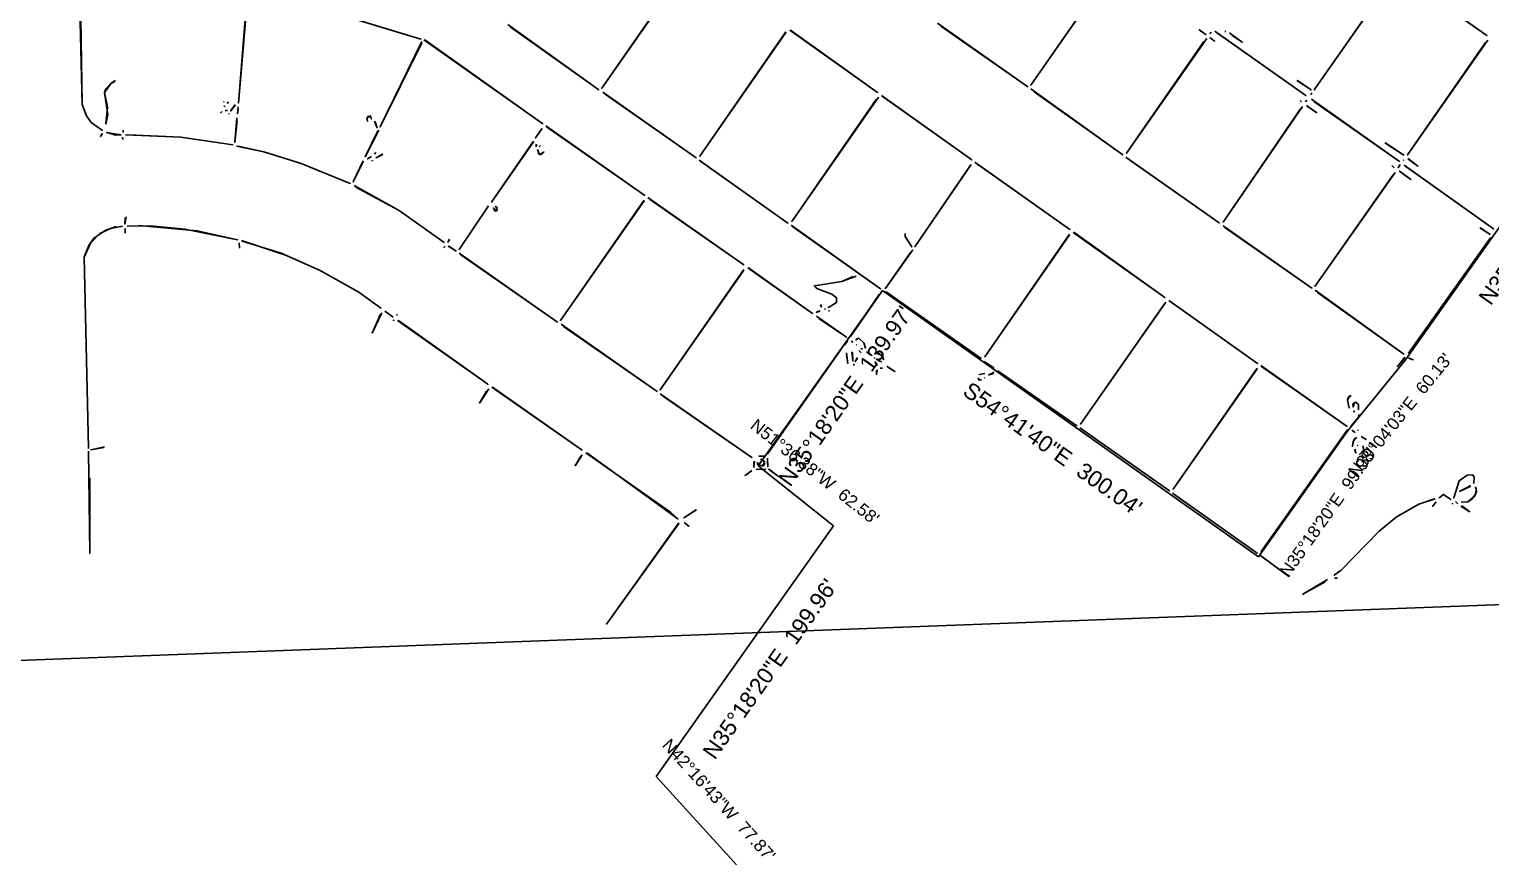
# Model space of a CAD drawing. Extents: x -824 to 3646, y -2354 to 474.
# Drawn here: x 215 to 1167, y -1691 to -1150 of the extents above; entities that cross this region are included whole.
import ezdxf
from ezdxf.enums import TextEntityAlignment as Align

# ---------------------------------------------------------------- set-up
doc = ezdxf.new("R2010")
doc.units = 0
for name, pattern in [('ROT_-35.32', [0]), ('ROT_-38.38', [0]), ('ROT_-47.71', [0]), ('ROT_50.92', [0]), ('ROT_54.69', [0])]:
    doc.linetypes.add(name, pattern=pattern)
for name, color, linetype in [('BOUNDARY', 7, 'CONTINUOUS'), ('DIM-LABELS', 3, 'CONTINUOUS'), ('RASTER_VECTOR_LINEWORK', 5, 'CONTINUOUS')]:
    doc.layers.add(name, color=color, linetype=linetype)
doc.styles.get("Standard").update_dxf_attribs({"font": 'Arial'})

msp = doc.modelspace()

# ---------------------------------------------------------------- linework, layer by layer
at = {"layer": 'BOUNDARY'}
for p, q in [((1111.0134, -1365.3215), (1261.277, -1153.1975)), ((689.5815, -1434.361), (770.4927, -1320.1404)), ((770.4927, -1320.1404), (1015.3173, -1493.5874)), ((1073.111, -1412.0012), (1111.0134, -1365.3215)), ((1015.3173, -1493.5874), (1073.111, -1412.0012)), ((738.64, -1473.2159), (689.5815, -1434.361)), ((623.0526, -1636.3882), (738.64, -1473.2159)), ((675.4452, -1693.9931), (623.0526, -1636.3882))]:
    msp.add_line(p, q, dxfattribs=at)
at = {"layer": 'RASTER_VECTOR_LINEWORK'}
for points in [[(1721.2789, 152.1873), (1737.9487, -259.461), (1737.3086, -279.4819), (1738.6236, -333.4076), (1744.2749, -430.133), (1786.2193, -1500.4785), (1785.2643, -1501.5191), (161.4286, -1562.7229), (1785.2643, -1501.5191), (1786.2193, -1500.4785), (1762.1462, -904.7089), (1744.2749, -430.133), (1738.6236, -333.4076), (1737.3086, -279.4819), (1737.9487, -259.461), (1724.4698, 77.8488)], [(644.6851, -1106.6236), (587.7213, -1188.5424), (644.7065, -1107.1225)], [(918.8404, -1112.35), (867.0435, -1186.5496), (918.3629, -1112.8704)], [(247.3127, -1118.182), (249.2852, -1199.0706), (252.101, -1206.4473), (255.2872, -1210.809), (262.5076, -1215.9973), (255.2872, -1210.809), (252.101, -1206.4473), (249.2852, -1199.0706), (248.3834, -1143.1278)], [(358.4788, -1122.9072), (469.8893, -1156.6124), (358.9778, -1122.8858)], [(1103.889, -1114.9036), (1051.6145, -1189.6235), (1103.4115, -1115.4239)], [(1106.3407, -1113.7987), (1164.061, -1154.3069), (1106.8396, -1113.7773)], [(357.0463, -1124.4682), (351.2139, -1198.1943), (357.1534, -1126.9628)], [(526.4658, -1147.1862), (585.7685, -1189.6259), (528.0268, -1148.6187)], [(710.0604, -1150.8019), (767.2818, -1191.3315), (710.5594, -1150.7805)], [(806.3298, -1146.1698), (865.0907, -1187.6331), (808.4111, -1148.0798)], [(976.4536, -1150.3637), (981.0938, -1153.6634), (977.4943, -1151.3187)], [(986.9951, -1151.4107), (1046.2764, -1193.3515), (988.0358, -1152.3657)], [(993.5024, -1151.6312), (994.0013, -1151.6098)], [(470.4524, -1158.0877), (443.3507, -1213.733), (470.4953, -1159.0856)], [(471.9063, -1157.0256), (549.2279, -1211.6876), (472.4053, -1157.0042)], [(707.6087, -1151.9068), (651.5999, -1232.785), (707.6301, -1152.4057)], [(981.6998, -1156.1365), (929.4254, -1230.8564), (979.7898, -1158.2178)], [(984.5219, -1152.0167), (983.5669, -1153.0574)], [(983.674, -1155.5519), (986.7746, -1157.918), (984.7147, -1156.5069)], [(996.5388, -1152.5006), (1004.7998, -1158.6438), (998.0997, -1153.9331)], [(1164.6884, -1157.279), (1112.414, -1231.9989), (1163.2559, -1158.84)], [(271.1154, -1183.6384), (268.1861, -1185.2636), (263.9528, -1191.4434), (265.8565, -1200.8585), (264.8309, -1211.8989), (266.0706, -1205.8477), (263.9528, -1191.4434), (264.8436, -1188.9059), (268.1861, -1185.2636), (270.1604, -1184.679)], [(867.1506, -1189.0441), (926.9736, -1231.9613), (869.2319, -1190.9541)], [(1040.36, -1183.6087), (1049.6189, -1189.7091), (1040.8589, -1183.5873)], [(341.6703, -1197.1045), (341.6917, -1197.6034)], [(344.6852, -1197.4749), (343.7302, -1198.5156)], [(588.3273, -1191.0156), (649.1482, -1233.8899), (589.8883, -1192.4481)], [(767.9092, -1194.3036), (711.4015, -1275.2032), (766.4767, -1195.8646)], [(769.862, -1193.2201), (828.6444, -1235.1823), (770.3824, -1193.6976)], [(1042.4135, -1196.5163), (1043.4542, -1197.4713)], [(1046.9038, -1196.3235), (1045.9488, -1197.3642)], [(1050.2035, -1191.6834), (1049.2485, -1192.724)], [(1049.8759, -1195.6961), (1107.0972, -1236.2258), (1051.4369, -1197.1286)], [(340.4519, -1203.6546), (339.4969, -1204.6953)], [(342.2977, -1200.0765), (341.8202, -1200.5969)], [(342.4262, -1203.07), (343.9229, -1203.0058)], [(345.0064, -1204.9586), (345.0278, -1205.4575)], [(348.7622, -1199.2992), (345.94, -1203.419), (349.2611, -1199.2778)], [(350.124, -1207.738), (348.8137, -1223.7889), (350.2097, -1209.7336)], [(350.8221, -1200.7103), (350.5159, -1205.222), (350.9077, -1202.706)], [(436.0446, -1206.5491), (434.6121, -1208.1101), (435.1967, -1210.0844), (434.6121, -1208.1101), (437.0424, -1206.5063), (437.627, -1208.4805), (437.0424, -1206.5063)], [(1044.0816, -1200.4433), (992.3275, -1275.6407), (1042.6491, -1202.0043)], [(1046.5548, -1199.8374), (1053.2548, -1204.5481), (1047.0751, -1200.3149)], [(262.5933, -1217.993), (261.1822, -1220.0529), (262.1158, -1218.5133)], [(265.0664, -1217.387), (274.6315, -1218.9757), (271.1391, -1219.1256), (265.5654, -1217.3656)], [(275.9998, -1215.918), (276.064, -1217.4147)], [(442.4385, -1215.7715), (433.6872, -1233.1416), (441.961, -1216.2919)], [(439.6869, -1209.8916), (441.3764, -1214.3176), (440.2073, -1210.3691)], [(548.8574, -1214.7025), (544.6242, -1220.8822), (548.3799, -1215.2228)], [(551.2878, -1213.0987), (615.7081, -1258.3177), (551.8081, -1213.5762)], [(275.6936, -1220.4297), (275.7578, -1221.9264)], [(277.625, -1218.8472), (313.6754, -1220.2988), (347.3812, -1225.3499), (313.6754, -1220.2988), (279.1217, -1218.783)], [(349.9186, -1226.2407), (367.5734, -1229.9814), (391.8854, -1237.435), (423.9381, -1250.5544), (391.8854, -1237.435), (367.5734, -1229.9814), (350.9164, -1226.1978)], [(543.2131, -1222.9421), (515.925, -1262.6007), (543.2345, -1223.441)], [(545.2944, -1224.8521), (544.8598, -1226.3703), (545.3158, -1225.351)], [(547.8318, -1225.7429), (546.8768, -1226.7835)], [(1097.5814, -1224.1384), (1109.9194, -1232.106), (1098.0803, -1224.1169)], [(432.2975, -1235.7004), (425.8909, -1249.4709), (432.319, -1236.1993)], [(437.6785, -1232.9702), (435.2482, -1234.5741), (437.201, -1233.4906)], [(438.2845, -1235.4434), (438.3059, -1235.9423)], [(440.565, -1230.3472), (439.61, -1231.3878)], [(445.098, -1231.1523), (440.7149, -1233.8396), (445.1194, -1231.6512)], [(545.9432, -1228.3231), (547.091, -1231.7727), (550.0202, -1230.1475), (548.0888, -1231.7299), (546.0503, -1230.8177)], [(651.2081, -1235.301), (708.9498, -1276.3081), (652.2487, -1236.256)], [(830.7043, -1236.5934), (892.5658, -1280.4227), (831.745, -1237.5484)], [(929.0335, -1233.3724), (989.8544, -1276.2467), (930.0742, -1234.3274)], [(1110.0479, -1235.0995), (1109.5704, -1235.6198)], [(1112.521, -1234.4935), (1119.2211, -1239.2042), (1113.02, -1234.472)], [(828.274, -1238.1972), (791.5857, -1291.7548), (827.7965, -1238.7175)], [(1104.4035, -1243.3391), (1052.1077, -1317.56), (1102.971, -1244.9001)], [(1102.2151, -1238.9345), (1103.7761, -1240.367)], [(1107.6818, -1238.2), (1106.2707, -1240.2599), (1107.2043, -1238.7204)], [(1106.8553, -1242.2342), (1114.596, -1247.8999), (1108.4163, -1243.6667)], [(1110.1978, -1238.5919), (1168.4598, -1280.0765), (1111.2384, -1239.5469)], [(426.4969, -1251.9441), (455.6847, -1268.1855), (485.0651, -1288.9171), (455.6847, -1268.1855), (427.5376, -1252.8991)], [(514.0364, -1265.181), (494.7587, -1293.4993), (513.5589, -1265.7013)], [(518.5266, -1264.9882), (519.6529, -1267.9389), (518.1776, -1268.502), (517.0941, -1266.5492), (519.1754, -1268.4592), (519.5673, -1265.9432)], [(615.3377, -1261.3326), (560.7186, -1339.6519), (615.3591, -1261.8315)], [(617.768, -1259.7287), (680.1284, -1303.5367), (618.8087, -1260.6837)], [(277.9208, -1272.3169), (277.1157, -1276.85), (277.4433, -1272.8372)], [(271.6918, -1278.5823), (264.7927, -1280.8777), (257.0242, -1286.2096), (253.7245, -1290.8497), (250.5533, -1298.4833), (253.3912, -1422.8204), (250.5533, -1298.4833), (254.6581, -1289.3101), (260.887, -1283.0447), (267.7434, -1279.7514), (275.6832, -1278.411)], [(277.2442, -1279.8435), (277.3727, -1282.8369)], [(278.6767, -1278.2825), (293.6656, -1278.1389), (316.2453, -1280.1687), (350.5356, -1287.1941), (324.2921, -1281.3228), (286.1604, -1277.9612)], [(711.0097, -1277.7192), (769.2717, -1319.2039), (712.0503, -1278.6742)], [(785.2133, -1283.0313), (785.2989, -1285.027), (789.5901, -1291.8405), (785.2989, -1285.027)], [(892.1954, -1283.4376), (837.1416, -1363.2751), (892.2168, -1283.9365)], [(894.6471, -1282.3327), (954.4487, -1324.7509), (895.146, -1282.3113)], [(992.4346, -1278.1353), (1050.1549, -1318.6435), (993.4753, -1279.0903)], [(1159.4365, -1279.4642), (1166.1151, -1283.676), (1159.9354, -1279.4427)], [(351.6191, -1289.1469), (351.769, -1292.6393)], [(353.0516, -1287.5859), (382.4598, -1297.3199), (403.864, -1306.8977), (429.4737, -1321.2934), (443.9144, -1331.6699), (429.4737, -1321.2934), (403.864, -1306.8977), (378.9032, -1295.9731), (353.5719, -1288.0634)], [(485.6711, -1291.3902), (484.7161, -1292.4309)], [(488.4719, -1286.7715), (487.5597, -1288.81), (488.4933, -1287.2704)], [(487.6668, -1291.3046), (492.8058, -1294.5828), (488.1657, -1291.2832)], [(790.1746, -1293.8147), (772.2652, -1319.0754), (788.7421, -1295.3757)], [(1166.6997, -1285.6503), (1112.95, -1360.9333), (1165.7447, -1286.6909)], [(494.8658, -1295.9939), (558.7657, -1340.7354), (495.9064, -1296.9489)], [(680.2569, -1306.5301), (625.6378, -1384.8495), (680.2783, -1307.0291)], [(682.7087, -1305.4252), (724.9689, -1335.1009), (683.2076, -1305.4038)], [(751.4242, -1310.9729), (744.0689, -1314.2876), (726.1936, -1317.0542), (727.776, -1318.9857), (737.4268, -1322.5701), (740.5273, -1324.9362), (740.6558, -1327.9297), (735.2962, -1331.1587), (740.6558, -1327.9297), (740.5273, -1324.9362), (737.4268, -1322.5701), (727.776, -1318.9857), (726.1936, -1317.0542), (744.0689, -1314.2876), (753.4198, -1310.8873)], [(769.3788, -1321.6984), (749.6022, -1350.0382), (768.4238, -1322.7391)], [(772.3509, -1321.071), (834.6899, -1364.38), (772.8498, -1321.0496)], [(1052.2148, -1320.0546), (1109.9779, -1361.5607), (1053.7758, -1321.4871)], [(730.2214, -1329.3772), (730.7846, -1330.8526), (730.2428, -1329.8761)], [(732.8445, -1332.2637), (733.3434, -1332.2422)], [(955.0761, -1327.723), (899.502, -1407.083), (954.1211, -1328.7637)], [(957.029, -1326.6395), (1014.7706, -1367.6467), (957.5493, -1327.117)], [(444.5418, -1334.642), (438.1138, -1347.9136), (443.5868, -1335.6826)], [(446.4947, -1333.5585), (451.6551, -1337.3356), (447.015, -1334.036)], [(452.2397, -1339.3099), (451.7622, -1339.8302)], [(454.5844, -1335.7104), (454.1069, -1336.2307)], [(454.7557, -1339.7017), (513.5166, -1381.165), (455.2546, -1339.6803)], [(728.896, -1333.4328), (727.4421, -1334.4949), (729.8938, -1333.39)], [(727.5492, -1336.9895), (747.129, -1350.6442), (729.1101, -1338.422)], [(735.3819, -1333.1544), (735.9022, -1333.6319)], [(561.3246, -1342.1251), (623.685, -1385.933), (562.8856, -1343.5576)], [(754.1566, -1351.3423), (753.2016, -1352.3829), (755.1545, -1351.2994), (758.2765, -1354.1644), (759.4242, -1357.614), (758.2765, -1354.1644), (755.1545, -1351.2994)], [(743.9364, -1357.779), (695.8952, -1426.3191), (743.4589, -1358.2993)], [(747.7136, -1352.6185), (745.8464, -1355.6976), (747.735, -1353.1174)], [(747.0584, -1360.644), (747.8571, -1367.6074), (747.1226, -1362.1407)], [(750.2296, -1353.0103), (751.2702, -1353.9653)], [(750.5294, -1359.9951), (751.2853, -1365.9607), (751.0497, -1360.4726)], [(753.3301, -1355.3764), (753.8505, -1355.8539)], [(754.9982, -1359.3035), (756.5592, -1360.736)], [(756.4521, -1358.2414), (757.45, -1358.1986)], [(760.0302, -1360.0872), (763.6297, -1362.4318), (760.5505, -1360.5647)], [(766.06, -1360.828), (769.6167, -1362.1749), (771.2419, -1365.1041), (770.6573, -1363.1299), (767.5568, -1360.7638)], [(751.8699, -1367.935), (751.9127, -1368.9328)], [(754.1931, -1363.8366), (752.8034, -1366.3954), (754.2359, -1364.8344)], [(765.1907, -1363.8643), (765.711, -1364.3418)], [(765.7967, -1366.3375), (766.9016, -1368.7893), (765.8181, -1366.8364)], [(767.2506, -1365.2754), (769.8094, -1366.6651), (767.7709, -1365.7529)], [(773.4303, -1369.5087), (778.5694, -1372.7869), (773.9506, -1369.9862)], [(836.7712, -1366.29), (842.9509, -1370.5233), (837.2915, -1366.7675)], [(1016.8305, -1369.0578), (1073.0112, -1408.6324), (1017.3509, -1369.5353)], [(1110.5624, -1363.5349), (1105.8303, -1369.7361), (1110.5839, -1364.0339)], [(1113.0784, -1363.9268), (1116.1362, -1365.295), (1113.5988, -1364.4043)], [(767.0301, -1371.7827), (766.6596, -1374.7977), (766.5526, -1372.3031)], [(768.9829, -1370.6993), (770.4796, -1370.635)], [(832.7307, -1376.96), (833.2938, -1378.4353), (834.7906, -1378.3711), (832.7735, -1377.9578)], [(835.6171, -1374.3369), (833.6428, -1374.9215), (837.1138, -1374.2727)], [(837.2209, -1376.7673), (836.7434, -1377.2876)], [(843.058, -1373.0179), (842.1244, -1374.5574), (839.6512, -1375.1634), (843.0794, -1373.5168)], [(845.5311, -1372.4119), (897.0503, -1408.1879), (846.0515, -1372.8894)], [(1014.4002, -1370.6616), (959.8025, -1449.4799), (1014.4216, -1371.1605)], [(514.1441, -1384.137), (508.0436, -1393.3959), (512.7116, -1385.698)], [(516.0969, -1383.0535), (574.8364, -1424.0179), (516.5958, -1383.0321)], [(625.7449, -1387.3441), (685.5037, -1428.7645), (627.3059, -1388.7766)], [(1075.1481, -1388.5473), (1073.281, -1391.6264), (1074.4929, -1396.5728), (1073.281, -1391.6264), (1073.6942, -1389.6094), (1075.647, -1388.5259)], [(1077.8354, -1392.9305), (1076.9661, -1395.9668), (1076.8804, -1393.9711), (1078.8333, -1392.8876), (1080.3943, -1394.3201), (1080.5442, -1397.8125), (1080.3943, -1394.3201), (1078.8333, -1392.8876)], [(1077.0946, -1398.9603), (1078.0924, -1398.9174)], [(1080.6727, -1400.806), (1080.7369, -1402.3028), (1075.9833, -1408.005), (1080.7369, -1402.3028)], [(899.1102, -1409.599), (957.3508, -1450.5848), (899.6305, -1410.0765)], [(1073.5958, -1410.6067), (1017.0239, -1490.0095), (1073.1183, -1411.127)], [(1076.1118, -1410.9985), (1078.1717, -1412.4096), (1076.6321, -1411.476)], [(1078.8205, -1415.8806), (1076.932, -1418.4608), (1076.5615, -1421.4757), (1077.388, -1417.4416), (1079.3195, -1415.8592)], [(1080.1031, -1410.8272), (1080.1246, -1411.3261)], [(1082.2915, -1415.2318), (1085.3707, -1417.0989), (1082.8119, -1415.7093)], [(253.4768, -1424.8161), (254.3294, -1491.2575), (254.2264, -1442.2781)], [(263.847, -1421.8718), (254.9307, -1423.754), (263.3695, -1422.3921)], [(574.9649, -1427.0114), (570.2756, -1434.2103), (574.0099, -1428.052)], [(577.4166, -1425.9065), (632.5567, -1464.5261), (637.2397, -1468.8236), (577.9156, -1425.885)], [(1078.1439, -1423.4071), (1078.7499, -1425.8803), (1078.1654, -1423.9061)], [(1080.0325, -1420.8269), (1079.555, -1421.3472)], [(1083.5463, -1421.1759), (1083.6748, -1424.1694), (1081.2873, -1426.7711), (1083.6748, -1424.1694), (1083.5678, -1421.6748)], [(1087.452, -1419.0089), (1092.0922, -1422.3086), (1087.9509, -1418.9875)], [(687.1075, -1431.1948), (686.7799, -1435.2076), (686.63, -1431.7152)], [(688.3409, -1436.6401), (694.3279, -1436.3831), (689.3387, -1436.5972)], [(691.056, -1430.0257), (693.6148, -1431.4153), (692.7455, -1434.4517), (689.2102, -1433.6037), (689.146, -1432.107), (690.2509, -1434.5587), (693.7005, -1433.411), (693.6148, -1431.4153), (691.5549, -1430.0043)], [(689.9725, -1428.0728), (693.9638, -1427.9015), (691.9682, -1427.9872)], [(695.5248, -1429.334), (695.7604, -1434.8221), (695.6105, -1431.3297)], [(696.3235, -1436.2974), (702.5247, -1441.0296), (697.3642, -1437.2524)], [(685.3688, -1437.2675), (681.0071, -1440.4537), (684.8913, -1437.7878)], [(1151.3433, -1440.2586), (1146.0052, -1443.9865), (1142.485, -1455.134), (1146.0052, -1443.9865), (1151.3433, -1440.2586), (1154.8357, -1440.1086), (1155.8978, -1441.5626), (1155.5702, -1445.5753), (1155.8978, -1441.5626), (1154.8357, -1440.1086)], [(959.4107, -1451.9958), (1014.5721, -1491.1144), (959.931, -1452.4733)], [(1130.0121, -1455.6694), (1119.6633, -1459.1126), (1105.0385, -1467.7377), (1093.9275, -1476.7118), (1069.0332, -1502.2723), (1064.6715, -1505.4585), (1069.0332, -1502.2723), (1093.9275, -1476.7118), (1105.0385, -1467.7377), (1119.6633, -1459.1126), (1130.511, -1455.648)], [(1135.3931, -1452.9392), (1132.9842, -1455.042), (1135.892, -1452.9178), (1140.5321, -1456.2175), (1135.892, -1452.9178)], [(1153.6388, -1447.1577), (1146.305, -1450.9713), (1153.1613, -1447.678)], [(1156.6751, -1448.0271), (1157.3025, -1450.9991), (1155.9343, -1454.0569), (1151.5939, -1457.742), (1147.6026, -1457.9133), (1151.5939, -1457.742), (1154.0243, -1456.1382), (1156.8679, -1452.5173), (1157.1955, -1448.5046)], [(648.9781, -1462.8216), (641.2096, -1468.1534), (649.477, -1462.8002)], [(1131.0956, -1457.6222), (1128.7295, -1460.7228), (1131.117, -1458.1211)], [(1141.637, -1458.6692), (1141.6585, -1459.1682)], [(1143.5899, -1457.5857), (1145.1509, -1459.0182)], [(1147.2108, -1460.4293), (1152.8702, -1464.1851), (1147.7097, -1460.4079)], [(637.8456, -1471.2968), (590.6952, -1537.2995), (637.8671, -1471.7957)], [(641.3381, -1471.1469), (644.4386, -1473.513), (643.4194, -1473.0569)], [(1016.632, -1492.5255), (1035.2141, -1506.2231), (1017.6727, -1493.4805)], [(1060.2883, -1508.1458), (1044.2096, -1517.833), (1058.8558, -1509.7068)], [(1064.7572, -1507.4542), (1066.7528, -1507.3685)]]:
    msp.add_lwpolyline(points, dxfattribs=at)

# ---------------------------------------------------------------- texts
at = {"layer": 'DIM-LABELS', "linetype": 'ROT_54.69'}
for s, height, p in [('N35%%d18\'20"E  259.95\'', 10.5, (1202.4654, -1270.8203)), ('N35%%d18\'20"E  139.97\'', 10.5, (746.3572, -1388.8115)), ('N35%%d18\'20"E  99.98\'', 8, (1060.5343, -1464.3551)), ('N35%%d18\'20"E  199.96\'', 10.5, (697.1664, -1566.3629))]:
    msp.add_text(s, height=height, rotation=54.69, dxfattribs=at).set_placement(p, align=Align.MIDDLE_CENTER)
at = {"layer": 'DIM-LABELS', "linetype": 'ROT_50.92'}
msp.add_text('N39%%d04\'03"E  60.13\'', height=8, rotation=50.92, dxfattribs=at).set_placement((1107.5885, -1401.2682), align=Align.MIDDLE_CENTER)
at = {"layer": 'DIM-LABELS', "linetype": 'ROT_-35.32'}
msp.add_text('S54%%d41\'40"E  300.04\'', height=10.5, rotation=-35.32, dxfattribs=at).set_placement((881.3433, -1423.1835), align=Align.MIDDLE_CENTER)
at = {"layer": 'DIM-LABELS', "linetype": 'ROT_-38.38'}
msp.add_text('N51%%d36\'38"W  62.58\'', height=8, rotation=-38.38, dxfattribs=at).set_placement((726.5281, -1438.1102), align=Align.MIDDLE_CENTER)
at = {"layer": 'DIM-LABELS', "linetype": 'ROT_-47.71'}
msp.add_text('N42%%d16\'43"W  77.87\'', height=8, rotation=-47.71, dxfattribs=at).set_placement((664.0446, -1651.7338), align=Align.MIDDLE_CENTER)

doc.saveas('drawing.dxf')
